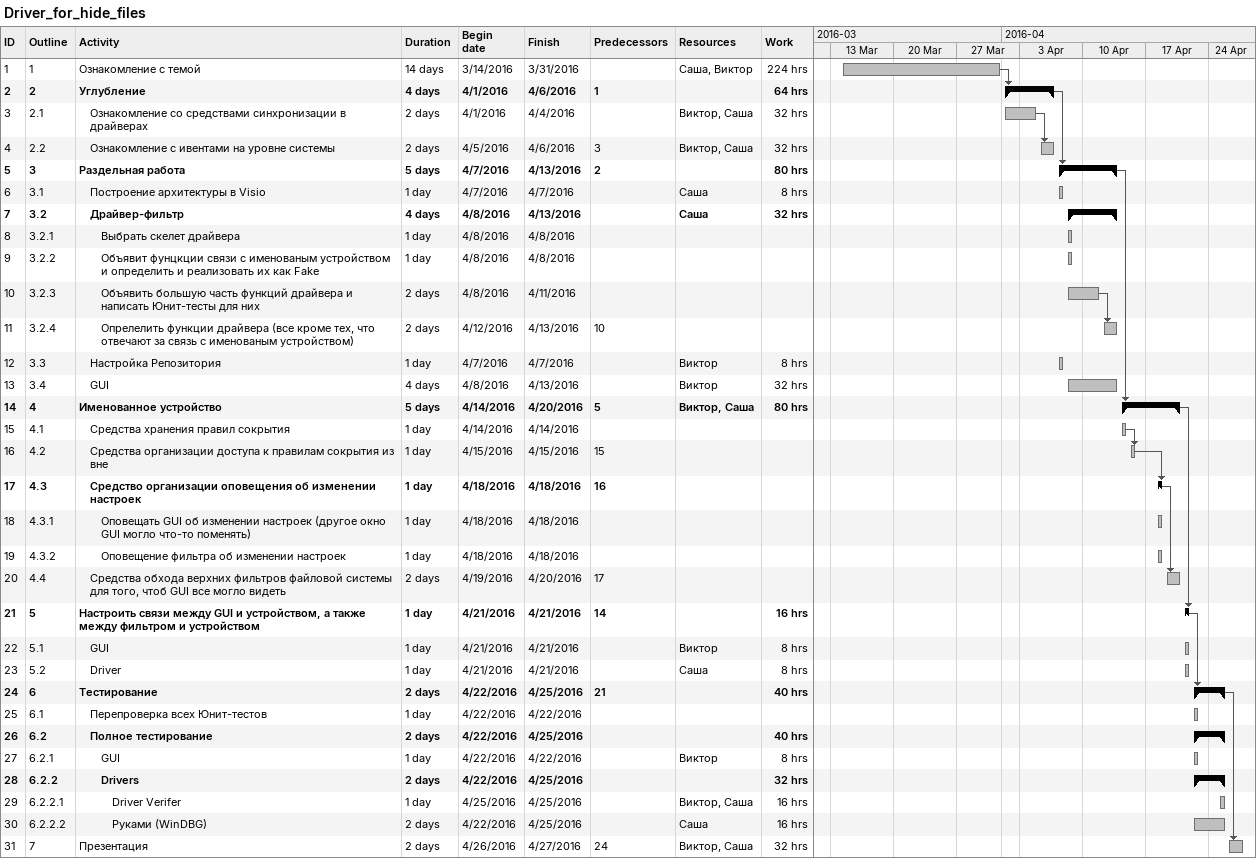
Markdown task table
Driver_for_hide_files

| ID | WBS | Task | Duration | Start | Finish | Predecessors | Resources | Work (h) |
|---|---|---|---|---|---|---|---|---|
| 1 | 1 | Ознакомление с темой | 14d | 2016-03-14 | 2016-03-31 |  | Саша, Виктор | 224 |
| 2 | 2 | **Углубление** | 4d | 2016-04-01 | 2016-04-06 | 1 |  | 64 |
| 3 | 2.1 | Ознакомление со средствами синхронизации в драйверах | 2d | 2016-04-01 | 2016-04-04 |  | Виктор, Саша | 32 |
| 4 | 2.2 | Ознакомление с ивентами на уровне системы | 2d | 2016-04-05 | 2016-04-06 | 3 | Виктор, Саша | 32 |
| 5 | 3 | **Раздельная работа** | 5d | 2016-04-07 | 2016-04-13 | 2 |  | 80 |
| 6 | 3.1 | Построение архитектуры в Visio | 1d | 2016-04-07 | 2016-04-07 |  | Саша | 8 |
| 7 | 3.2 | **Драйвер-фильтр** | 4d | 2016-04-08 | 2016-04-13 |  | Саша | 32 |
| 8 | 3.2.1 | Выбрать скелет драйвера | 1d | 2016-04-08 | 2016-04-08 |  |  |  |
| 9 | 3.2.2 | Объявит фунцкции связи с именованым устройством и определить и реализовать их как Fake | 1d | 2016-04-08 | 2016-04-08 |  |  |  |
| 10 | 3.2.3 | Объявить большую часть функций драйвера и написать Юнит-тесты для них | 2d | 2016-04-08 | 2016-04-11 |  |  |  |
| 11 | 3.2.4 | Опрелелить функции драйвера (все кроме тех, что отвечают за связь с именованым устройством) | 2d | 2016-04-12 | 2016-04-13 | 10 |  |  |
| 12 | 3.3 | Настройка Репозитория | 1d | 2016-04-07 | 2016-04-07 |  | Виктор | 8 |
| 13 | 3.4 | GUI | 4d | 2016-04-08 | 2016-04-13 |  | Виктор | 32 |
| 14 | 4 | **Именованное устройство** | 5d | 2016-04-14 | 2016-04-20 | 5 | Виктор, Саша | 80 |
| 15 | 4.1 | Средства хранения правил сокрытия | 1d | 2016-04-14 | 2016-04-14 |  |  |  |
| 16 | 4.2 | Средства организации доступа к правилам сокрытия из вне | 1d | 2016-04-15 | 2016-04-15 | 15 |  |  |
| 17 | 4.3 | **Средство организации оповещения об изменении настроек** | 1d | 2016-04-18 | 2016-04-18 | 16 |  |  |
| 18 | 4.3.1 | Оповещать GUI об изменении настроек (другое окно GUI могло что-то поменять) | 1d | 2016-04-18 | 2016-04-18 |  |  |  |
| 19 | 4.3.2 | Оповещение фильтра об изменении настроек | 1d | 2016-04-18 | 2016-04-18 |  |  |  |
| 20 | 4.4 | Средства обхода верхних фильтров файловой системы для того, чтоб GUI все могло видеть | 2d | 2016-04-19 | 2016-04-20 | 17 |  |  |
| 21 | 5 | **Настроить связи между GUI и устройством, а также между фильтром и устройством** | 1d | 2016-04-21 | 2016-04-21 | 14 |  | 16 |
| 22 | 5.1 | GUI | 1d | 2016-04-21 | 2016-04-21 |  | Виктор | 8 |
| 23 | 5.2 | Driver | 1d | 2016-04-21 | 2016-04-21 |  | Саша | 8 |
| 24 | 6 | **Тестирование** | 2d | 2016-04-22 | 2016-04-25 | 21 |  | 40 |
| 25 | 6.1 | Перепроверка всех Юнит-тестов | 1d | 2016-04-22 | 2016-04-22 |  |  |  |
| 26 | 6.2 | **Полное тестирование** | 2d | 2016-04-22 | 2016-04-25 |  |  | 40 |
| 27 | 6.2.1 | GUI | 1d | 2016-04-22 | 2016-04-22 |  | Виктор | 8 |
| 28 | 6.2.2 | **Drivers** | 2d | 2016-04-22 | 2016-04-25 |  |  | 32 |
| 29 | 6.2.2.1 | Driver Verifer | 1d | 2016-04-25 | 2016-04-25 |  | Виктор, Саша | 16 |
| 30 | 6.2.2.2 | Руками (WinDBG) | 2d | 2016-04-22 | 2016-04-25 |  | Саша | 16 |
| 31 | 7 | Презентация | 2d | 2016-04-26 | 2016-04-27 | 24 | Виктор, Саша | 32 |
